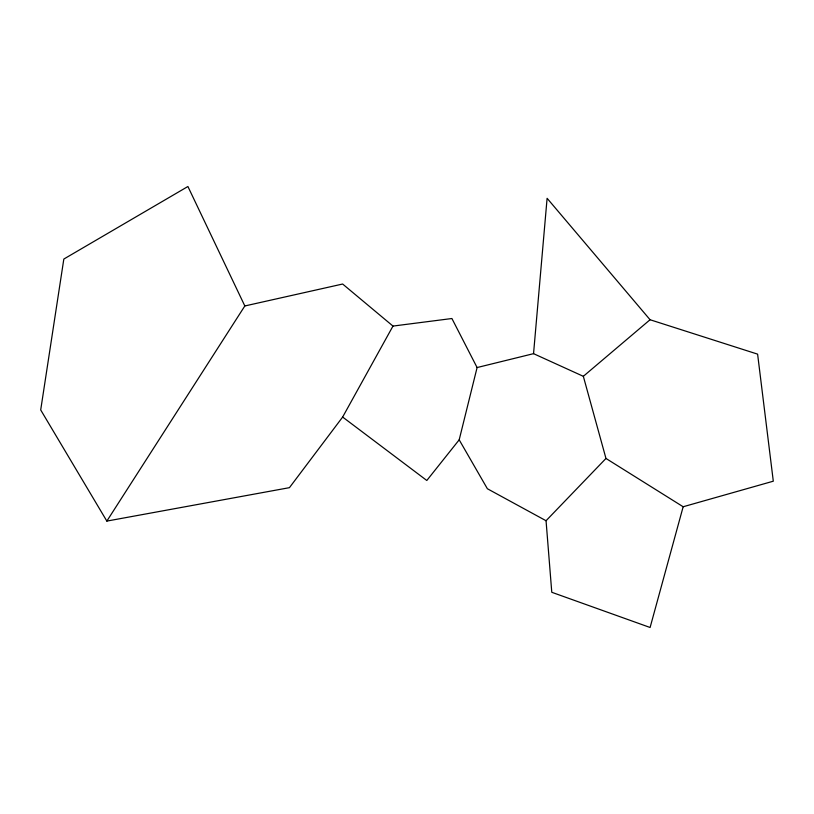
<?xml version="1.0" encoding="UTF-8"?>
<svg xmlns="http://www.w3.org/2000/svg" width="814" height="814" viewBox="0 0 814 814"><rect width="100%" height="100%" fill="white"/><g stroke="black" fill="none" stroke-linecap="round" stroke-linejoin="round"><path stroke-width="1.22" d="M533.546 353.663L547.1 198.29L650.06 319.739L757.61 354.141L773.3 481.196L683.16 506.756L605.972 458.455L583.333 376.312L533.546 353.663L477.096 367.552L459.188 439.825L426.811 480.484L342.643 417.053L392.979 326.078L451.912 318.518L477.096 367.552M683.16 506.756L650.101 627.492L551.78 592.287L546.052 520.736L605.972 458.455M244.831 305.962L187.912 186.508L63.828 259.055L40.7 409.941L106.848 521.092L244.831 305.962L342.643 284.025L392.979 326.078M342.643 417.053L289.438 487.667L106.848 521.092M583.333 376.312L650.06 319.739M546.052 520.736L487.372 488.736L459.188 439.825"/></g></svg>
